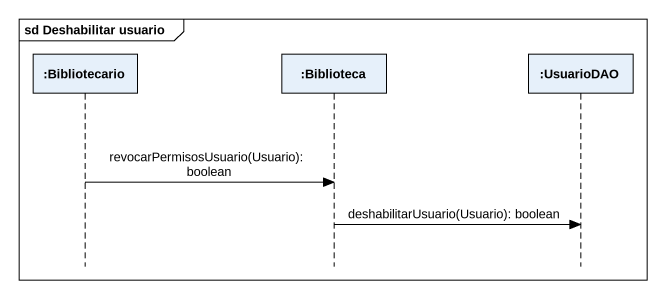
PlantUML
@startuml
mainframe sd Deshabilitar usuario
hide footbox
participant ":Bibliotecario" as Bibliotecario
participant ":Biblioteca" as Biblioteca
participant ":UsuarioDAO" as UsuarioDAO

Bibliotecario -> Biblioteca : revocarPermisosUsuario(Usuario): boolean
Biblioteca -> UsuarioDAO : deshabilitarUsuario(Usuario): boolean
@enduml
